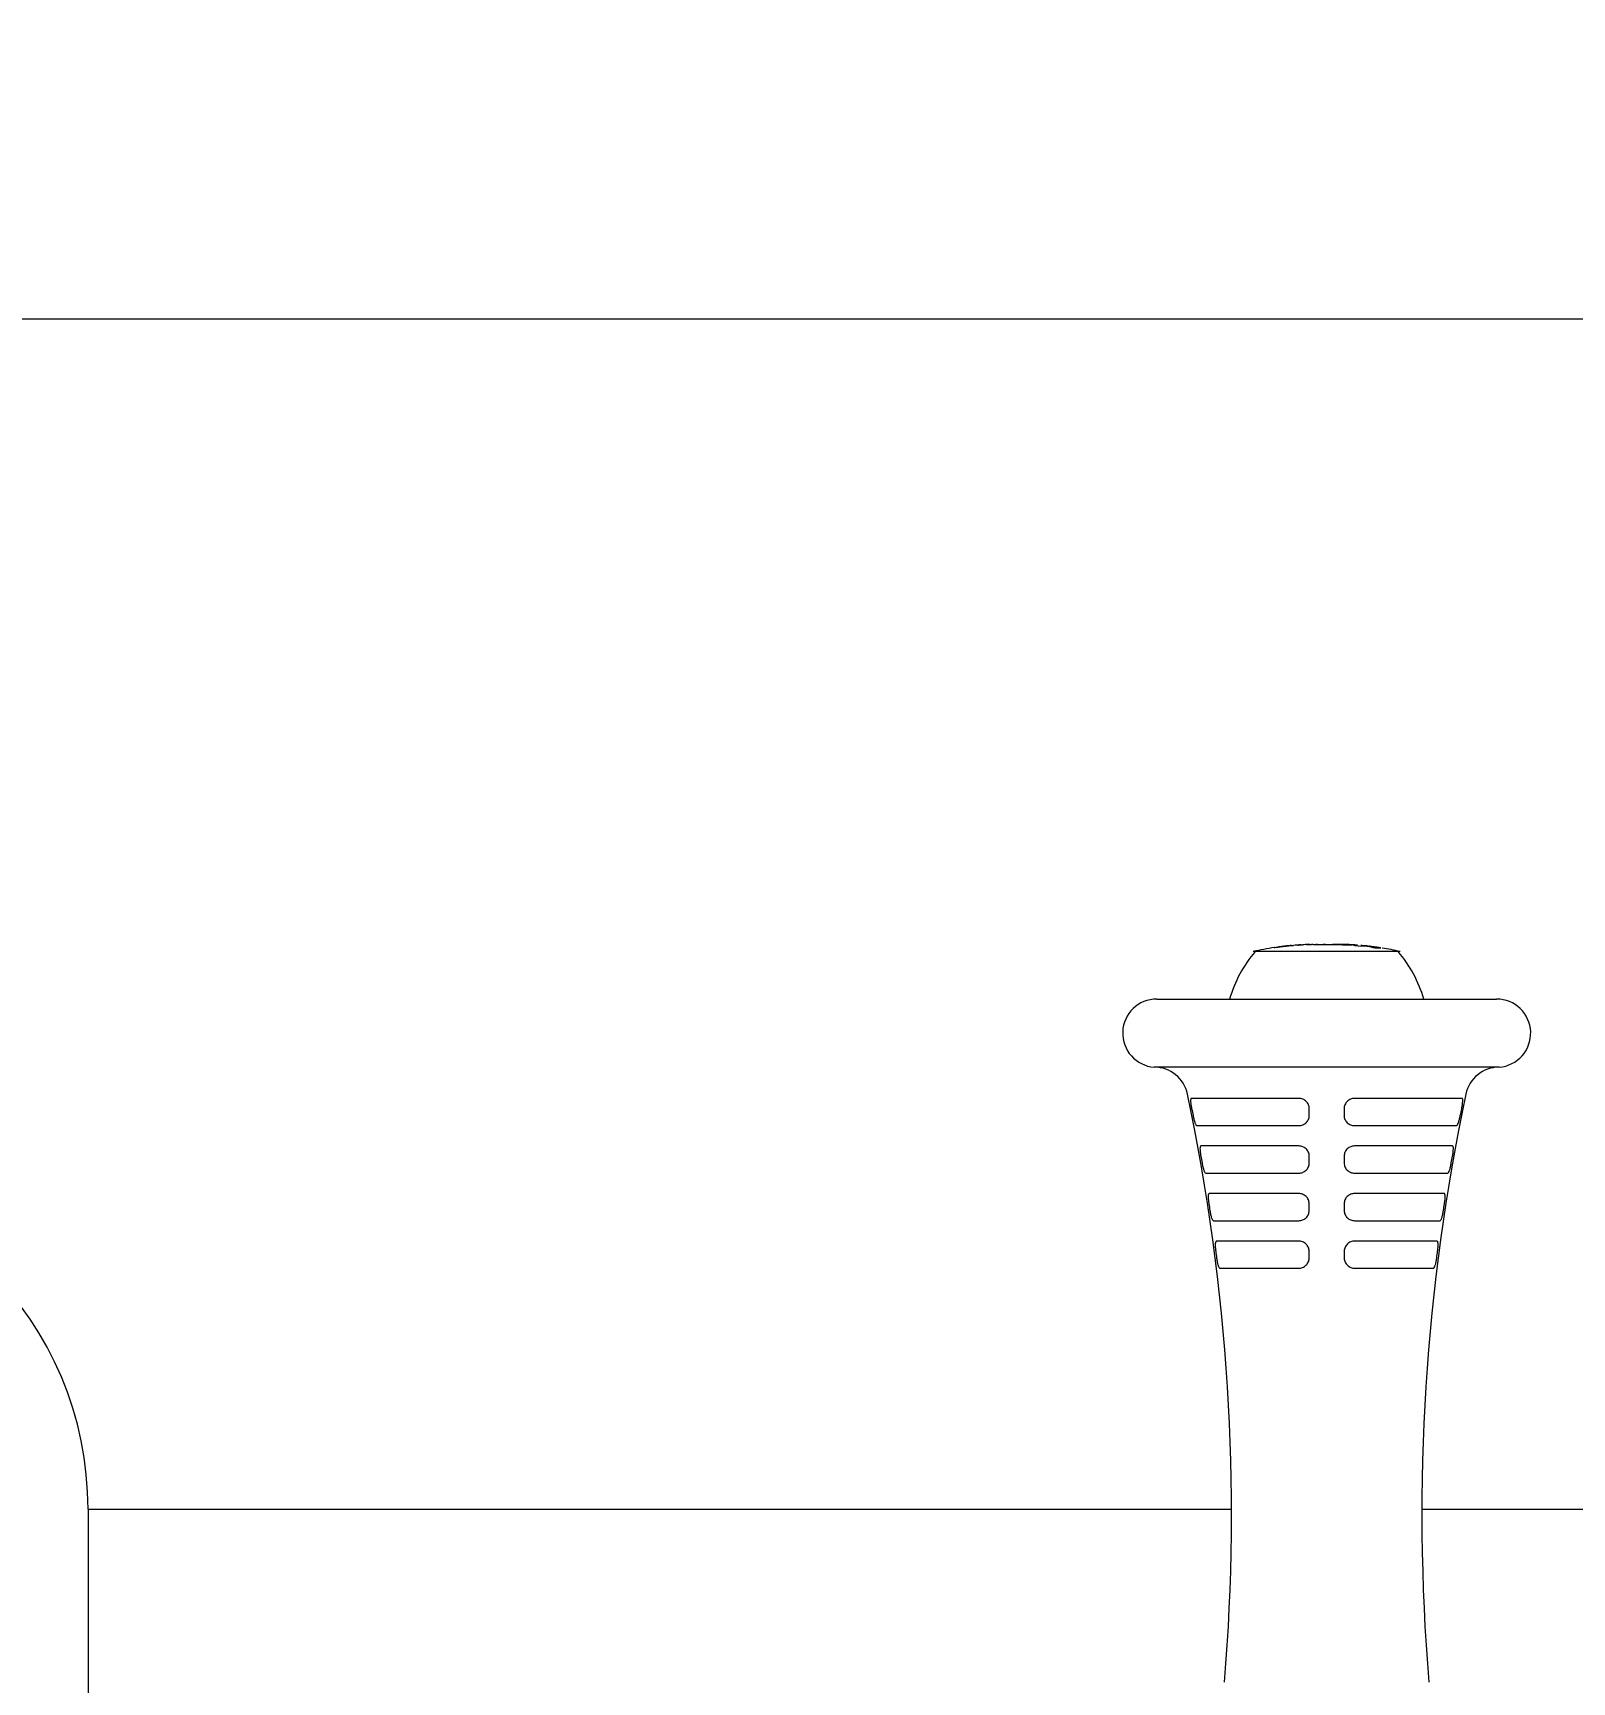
# Model space of a CAD drawing. Header units: millimetres. Extents: x -3665 to 2905, y -2435 to 1772.
# Drawn here: x -803.5 to -577.2, y 71.6 to 314.1 of the extents above; entities that cross this region are included whole.
import ezdxf

# ---------------------------------------------------------------- set-up
doc = ezdxf.new("R2010")
doc.units = ezdxf.units.MM
for name, color, linetype in [('DIKOM_ОБЪЕКТ', 7, 'Continuous'), ('DIKOM_РАЗМЕР_ЗОНА', 7, 'Continuous'), ('DIKOM_РАЗМЕР_ОБЪЕКТА', 7, 'Continuous')]:
    doc.layers.add(name, color=color, linetype=linetype)
doc.styles.add('style1', font='arialbd.ttf', dxfattribs={"width": 0.8})
doc.dimstyles.new('1-50', dxfattribs={"dimtxt": 300, "dimasz": 200, "dimexe": 100, "dimexo": 0, "dimgap": 100, "dimtad": 1, "dimtxsty": 'style1', "dimcen": 200, "dimclrd": 7, "dimclre": 7, "dimclrt": 7, "dimadec": 1, "dimazin": 2, "dimtfac": 1, "dimtmove": 0, "dimatfit": 2, "dimfxl": 0, "dimlwd": 25, "dimlwe": 18, "dimarcsym": 0})

# ---------------------------------------------------------------- blocks, each defined once
blk = doc.blocks.new('*D9')
at = {"layer": 'Defpoints', "color": 0, "transparency": 16777216}
for p in [(-1095.42, 76.98), (1404.58, 46.98), (1404.58, -853.63)]:
    blk.add_point(p, dxfattribs=at)
at = {"layer": 'DIKOM_РАЗМЕР_ОБЪЕКТА', "color": 7, "lineweight": 18, "transparency": 16777216}
for p, q in [((-1095.42, 76.98), (-1095.42, -953.63)), ((1404.58, 46.98), (1404.58, -953.63))]:
    blk.add_line(p, q, dxfattribs=at)
at = {"layer": 'DIKOM_РАЗМЕР_ОБЪЕКТА', "color": 7, "lineweight": 25, "transparency": 16777216}
blk.add_line((-895.42, -853.63), (1204.58, -853.63), dxfattribs=at)
at = {"layer": 'DIKOM_РАЗМЕР_ОБЪЕКТА', "color": 7, "transparency": 16777216}
for points in [[(-895.42, -820.3), (-895.42, -886.97), (-1095.42, -853.63)], [(1204.58, -820.3), (1204.58, -886.97), (1404.58, -853.63)]]:
    blk.add_solid(points, dxfattribs=at)
at = {"layer": 'DIKOM_РАЗМЕР_ОБЪЕКТА', "color": 7, "transparency": 16777216, "insert": (154.58, -600.46), "char_height": 300, "attachment_point": 5, "style": 'style1'}
blk.add_mtext('{\\fArial|b0|i0|c204|p34;2500}', dxfattribs=at)
blk = doc.blocks.new('*D10')
at = {"layer": 'Defpoints', "color": 0, "transparency": 16777216}
for p in [(-1511.75, 271.98), (375.7, 271.98), (184.58, -178.02)]:
    blk.add_point(p, dxfattribs=at)
at = {"layer": 'DIKOM_РАЗМЕР_ОБЪЕКТА', "color": 7, "lineweight": 25, "transparency": 16777216}
for p, q in [((-1511.75, 471.98), (-1511.75, 671.98)), ((-1511.75, -178.02), (-1511.75, 271.98)), ((-1511.75, -378.02), (-1511.75, -578.02))]:
    blk.add_line(p, q, dxfattribs=at)
at = {"layer": 'DIKOM_РАЗМЕР_ОБЪЕКТА', "color": 7, "lineweight": 18, "transparency": 16777216}
for p, q in [((375.7, 271.98), (-1611.75, 271.98)), ((184.58, -178.02), (-1611.75, -178.02))]:
    blk.add_line(p, q, dxfattribs=at)
at = {"layer": 'DIKOM_РАЗМЕР_ОБЪЕКТА', "color": 7, "transparency": 16777216}
for points in [[(-1545.09, 471.98), (-1478.42, 471.98), (-1511.75, 271.98)], [(-1545.09, -378.02), (-1478.42, -378.02), (-1511.75, -178.02)]]:
    blk.add_solid(points, dxfattribs=at)
at = {"layer": 'DIKOM_РАЗМЕР_ОБЪЕКТА', "color": 7, "transparency": 16777216, "insert": (-1764.93, 46.98), "char_height": 300, "attachment_point": 5, "rotation": 90, "style": 'style1'}
blk.add_mtext('{\\fArial|b0|i0|c204|p34;450}', dxfattribs=at)
blk = doc.blocks.new('*D11')
at = {"layer": 'Defpoints', "color": 0, "transparency": 16777216}
for p in [(-3214.86, 1771.98), (1476.47, 1771.98), (1476.47, -1678.02)]:
    blk.add_point(p, dxfattribs=at)
at = {"layer": 'DIKOM_РАЗМЕР_ЗОНА', "color": 7, "lineweight": 18, "transparency": 16777216}
for p, q in [((1476.47, 1771.98), (-3314.86, 1771.98)), ((1476.47, -1678.02), (-3314.86, -1678.02))]:
    blk.add_line(p, q, dxfattribs=at)
at = {"layer": 'DIKOM_РАЗМЕР_ЗОНА', "color": 7, "lineweight": 25, "transparency": 16777216}
blk.add_line((-3214.86, -1478.02), (-3214.86, 1571.98), dxfattribs=at)
at = {"layer": 'DIKOM_РАЗМЕР_ЗОНА', "color": 7, "transparency": 16777216}
for points in [[(-3248.19, 1571.98), (-3181.52, 1571.98), (-3214.86, 1771.98)], [(-3248.19, -1478.02), (-3181.52, -1478.02), (-3214.86, -1678.02)]]:
    blk.add_solid(points, dxfattribs=at)
at = {"layer": 'DIKOM_РАЗМЕР_ЗОНА', "color": 7, "transparency": 16777216, "insert": (-3468.13, 154.38), "char_height": 300, "attachment_point": 5, "rotation": 90, "style": 'style1'}
blk.add_mtext('{\\fArial|b0|i0|c204|p34;3450}', dxfattribs=at)

msp = doc.modelspace()

# ---------------------------------------------------------------- linework, layer by layer
at = {"layer": 'DIKOM_ОБЪЕКТ', "color": 7, "linetype": 'Continuous', "lineweight": 15}
for p, q in [((-620.98, 179.562), (-621.035, 179.557)), ((-617.079, 179.956), (-616.843, 179.972)), ((-614.632, 180.028), (-614.895, 180.028)), ((-614.728, 180.028), (-613.818, 180.028)), ((-613.803, 180.028), (-612.759, 180.028)), ((-613.456, 180.026), (-613.802, 180.027)), ((-612.756, 180.028), (-612.374, 180.028)), ((-612.374, 180.028), (-611.826, 180.028)), ((-609.556, 179.961), (-609.543, 179.963)), ((-608.777, 179.872), (-608.791, 179.873)), ((-608.653, 179.836), (-607.325, 179.782)), ((-607.2, 179.771), (-607.412, 179.784)), ((-606.986, 179.742), (-606.672, 179.604)), ((-606.389, 179.598), (-606.72, 179.708)), ((-606.38, 179.597), (-606.389, 179.598)), ((-602.501, 178.976), (-624.101, 178.976)), ((-638.288, 171.989), (-588.315, 171.989)), ((-587.947, 161.976), (-638.655, 161.976)), ((-617.4, 157.373), (-633.212, 157.373)), ((-593.39, 157.373), (-609.202, 157.373)), ((-632.386, 153.38), (-617.404, 153.38)), ((-609.198, 153.38), (-594.216, 153.38)), ((-617.408, 150.385), (-631.804, 150.385)), ((-594.798, 150.385), (-609.195, 150.385)), ((-631.077, 146.392), (-617.412, 146.392)), ((-609.19, 146.392), (-595.525, 146.392)), ((-617.416, 143.397), (-630.568, 143.397)), ((-596.034, 143.397), (-609.187, 143.397)), ((-629.938, 139.404), (-617.42, 139.404)), ((-609.182, 139.404), (-596.664, 139.404)), ((-617.423, 136.409), (-629.502, 136.409)), ((-597.1, 136.409), (-609.179, 136.409)), ((-628.969, 132.415), (-617.427, 132.415)), ((-609.175, 132.415), (-597.633, 132.415)), ((-795.42, 96.976), (-627.302, 96.976)), ((-795.42, 96.976), (-795.42, -3.024)), ((-599.3, 96.976), (908.461, 96.976))]:
    msp.add_line(p, q, dxfattribs=at)
at = {"layer": 'DIKOM_ОБЪЕКТ', "color": 7, "linetype": 'Continuous', "lineweight": 15, "flags": 128}
msp.add_lwpolyline([(-607.061, 179.756), (-607.056, 179.755), (-607.052, 179.755)], dxfattribs=at)
at = {"layer": 'DIKOM_ОБЪЕКТ', "color": 7, "linetype": 'Continuous', "lineweight": 15}
for centre, radius, start, end in [((-614.776, 138.193), 41.836, 98.52949, 102.87962), ((-614.776, 138.193), 41.836, 95.49317, 96.60485), ((-614.776, 138.193), 41.836, 93.47092, 94.66147), ((-614.776, 138.193), 41.836, 91.68595, 92.83318), ((-614.776, 138.193), 41.836, 90.71259, 91.04886), ((-611.826, 138.193), 41.836, 87.52526, 90), ((-611.826, 138.193), 41.836, 85.78926, 86.9049), ((-611.826, 138.193), 41.836, 83.94157, 85.15043), ((-611.826, 138.193), 41.836, 81.908, 82.98717), ((-611.826, 138.193), 41.836, 77.12038, 80.82585), ((-609.624, 166.816), 18.677, 139.37884, 163.93262), ((-616.978, 166.816), 18.677, 16.06738, 40.62116), ((-638.288, 166.976), 5.013, 90, 265.79753), ((-588.315, 166.976), 5.013, 274.20247, 90), ((-638.655, 156.976), 5, 11.93643, 90), ((-587.947, 156.976), 5, 90, 168.06357), ((-926.16, 96.198), 298.859, 355.27185, 11.93643), ((-300.442, 96.198), 298.859, 168.06357, 184.72815), ((-845.42, 96.976), 50, 0, 90)]:
    msp.add_arc(centre, radius, start, end, dxfattribs=at)
for points, knots in [([(-621.035, 179.557), (-620.832, 179.587), (-620.437, 179.644), (-620.041, 179.693), (-619.847, 179.717)], [0, 0, 0, 0, 0.5122659, 1, 1, 1, 1]), ([(-619.769, 179.729), (-619.889, 179.715), (-620.134, 179.685), (-620.379, 179.651), (-620.505, 179.634)], [0, 0, 0, 0, 0.4884051, 1, 1, 1, 1]), ([(-619.847, 179.717), (-619.65, 179.74), (-619.323, 179.778), (-618.855, 179.827), (-618.466, 179.865), (-618.279, 179.881), (-618.176, 179.89)], [0, 0, 0, 0, 0.320507, 0.5307548, 0.7410249, 1, 1, 1, 1]), ([(-618.465, 179.864), (-618.465, 179.864), (-618.504, 179.862), (-618.659, 179.848), (-618.901, 179.825), (-619.214, 179.792), (-619.507, 179.76), (-619.697, 179.738), (-619.769, 179.729)], [0, 0, 0, 0, 0.0012139, 0.233815, 0.4228708, 0.6129704, 0.8553598, 1, 1, 1, 1]), ([(-617.11, 179.954), (-617.126, 179.955), (-617.264, 179.964), (-617.402, 179.946), (-617.524, 179.93)], [0, 0, 0, 0, 0.1146975, 1, 1, 1, 1]), ([(-617.524, 179.93), (-617.453, 179.934), (-617.305, 179.944), (-617.157, 179.952), (-617.079, 179.956)], [0, 0, 0, 0, 0.4760716, 1, 1, 1, 1]), ([(-615.802, 180.007), (-615.839, 180.009), (-615.998, 180.018), (-616.157, 180.003), (-616.279, 179.991)], [0, 0, 0, 0, 0.2332696, 1, 1, 1, 1]), ([(-616.279, 179.991), (-616.207, 179.994), (-616.059, 179.999), (-615.911, 180.003), (-615.834, 180.005)], [0, 0, 0, 0, 0.4837275, 1, 1, 1, 1]), ([(-615.834, 180.005), (-615.776, 180.01), (-615.679, 180.019), (-615.581, 180.02), (-615.542, 180.021)], [0, 0, 0, 0, 0.5965998, 1, 1, 1, 1]), ([(-615.296, 180.023), (-614.94, 180.026), (-614.535, 180.03), (-614.13, 180.027), (-614.082, 180.026)], [0, 0, 0, 0, 0.8809304, 1, 1, 1, 1]), ([(-614.082, 180.026), (-613.978, 180.026), (-613.769, 180.027), (-613.561, 180.026), (-613.456, 180.026)], [0, 0, 0, 0, 0.4998274, 1, 1, 1, 1]), ([(-612.763, 180.028), (-612.685, 180.027), (-612.529, 180.027), (-612.091, 180.017), (-611.747, 180.009), (-611.573, 180.004)], [0, 0, 0, 0, 0.3317203, 0.6612063, 1, 1, 1, 1]), ([(-611.483, 180.012), (-611.63, 180.015), (-611.9, 180.021), (-612.214, 180.027), (-612.395, 180.029), (-612.457, 180.028), (-612.44, 180.027), (-612.437, 180.027)], [0, 0, 0, 0, 0.2743091, 0.5058181, 0.7373595, 0.9561335, 1, 1, 1, 1]), ([(-611.573, 180.004), (-611.366, 179.999), (-610.985, 179.988), (-610.447, 179.974), (-610.017, 179.965), (-609.702, 179.96), (-609.604, 179.96), (-609.556, 179.961)], [0, 0, 0, 0, 0.2252873, 0.412934, 0.6000845, 0.8000746, 1, 1, 1, 1]), ([(-610, 179.984), (-610.058, 179.984), (-610.151, 179.983), (-610.469, 179.988), (-610.823, 179.996), (-611.18, 180.005), (-611.398, 180.01), (-611.483, 180.012)], [0, 0, 0, 0, 0.3018484, 0.4914057, 0.681088, 0.8764323, 1, 1, 1, 1]), ([(-609.966, 179.986), (-609.962, 179.985), (-609.944, 179.984), (-609.976, 179.984), (-610, 179.984)], [0, 0, 0, 0, 0.2185126, 1, 1, 1, 1]), ([(-609.535, 179.966), (-609.584, 179.968), (-609.664, 179.972), (-609.874, 179.98), (-609.954, 179.983)], [0, 0, 0, 0, 0.6185909, 1, 1, 1, 1]), ([(-608.755, 179.91), (-608.83, 179.916), (-609.026, 179.933), (-609.223, 179.909), (-609.345, 179.894)], [0, 0, 0, 0, 0.379297, 1, 1, 1, 1]), ([(-609.345, 179.894), (-609.226, 179.885), (-608.996, 179.867), (-608.765, 179.846), (-608.653, 179.836)], [0, 0, 0, 0, 0.5130717, 1, 1, 1, 1]), ([(-607.325, 179.782), (-607.28, 179.777), (-607.211, 179.771), (-607.122, 179.762), (-607.081, 179.758), (-607.061, 179.756)], [0, 0, 0, 0, 0.4997444, 0.7497682, 1, 1, 1, 1]), ([(-607.052, 179.755), (-607.041, 179.753), (-607.026, 179.751), (-607.003, 179.746), (-606.991, 179.743), (-606.986, 179.742)], [0, 0, 0, 0, 0.4999551, 0.7499735, 1, 1, 1, 1]), ([(-606.751, 179.719), (-606.826, 179.728), (-606.922, 179.739), (-607.017, 179.75), (-607.038, 179.752)], [0, 0, 0, 0, 0.7869109, 1, 1, 1, 1]), ([(-606.672, 179.604), (-606.579, 179.591), (-606.373, 179.561), (-606.168, 179.529), (-606.056, 179.512)], [0, 0, 0, 0, 0.4560331, 1, 1, 1, 1]), ([(-605.768, 179.587), (-605.87, 179.599), (-606.074, 179.623), (-606.278, 179.606), (-606.38, 179.597)], [0, 0, 0, 0, 0.5001774, 1, 1, 1, 1]), ([(-606.056, 179.512), (-605.934, 179.528), (-605.69, 179.561), (-605.446, 179.534), (-605.324, 179.52)], [0, 0, 0, 0, 0.5001556, 1, 1, 1, 1]), ([(-605.324, 179.52), (-605.407, 179.533), (-605.555, 179.556), (-605.703, 179.578), (-605.768, 179.587)], [0, 0, 0, 0, 0.5631249, 1, 1, 1, 1]), ([(-633.212, 157.373), (-633.252, 157.373), (-633.282, 157.336), (-633.316, 157.189), (-633.32, 157.078), (-633.309, 156.87), (-633.302, 156.793), (-633.284, 156.629), (-633.273, 156.543), (-633.245, 156.36), (-633.229, 156.264), (-633.195, 156.072), (-633.176, 155.975), (-633.155, 155.876)], [0, 0, 0, 0, 0.25, 0.25, 0.5, 0.5, 0.625, 0.625, 0.75, 0.75, 0.875, 0.875, 1, 1, 1, 1]), ([(-615.864, 155.876), (-615.864, 155.975), (-615.874, 156.073), (-615.913, 156.266), (-615.943, 156.362), (-616.06, 156.634), (-616.176, 156.802), (-616.391, 157.01), (-616.47, 157.073), (-616.639, 157.181), (-616.727, 157.226), (-616.912, 157.3), (-617.009, 157.328), (-617.203, 157.364), (-617.301, 157.373), (-617.4, 157.373)], [0, 0, 0, 0, 0.125, 0.125, 0.25, 0.25, 0.5, 0.5, 0.625, 0.625, 0.75, 0.75, 0.875, 0.875, 1, 1, 1, 1]), ([(-609.202, 157.373), (-609.4, 157.373), (-609.599, 157.336), (-609.968, 157.189), (-610.141, 157.078), (-610.356, 156.87), (-610.421, 156.793), (-610.534, 156.629), (-610.582, 156.543), (-610.66, 156.36), (-610.689, 156.264), (-610.729, 156.072), (-610.738, 155.975), (-610.738, 155.876)], [0, 0, 0, 0, 0.25, 0.25, 0.5, 0.5, 0.625, 0.625, 0.75, 0.75, 0.875, 0.875, 1, 1, 1, 1]), ([(-593.447, 155.876), (-593.426, 155.975), (-593.408, 156.073), (-593.373, 156.266), (-593.357, 156.362), (-593.316, 156.634), (-593.297, 156.802), (-593.286, 157.01), (-593.285, 157.073), (-593.289, 157.181), (-593.295, 157.226), (-593.312, 157.3), (-593.324, 157.328), (-593.353, 157.364), (-593.37, 157.373), (-593.39, 157.373)], [0, 0, 0, 0, 0.125, 0.125, 0.25, 0.25, 0.5, 0.5, 0.625, 0.625, 0.75, 0.75, 0.875, 0.875, 1, 1, 1, 1]), ([(-632.952, 154.878), (-632.911, 154.676), (-632.866, 154.476), (-632.795, 154.204), (-632.771, 154.117), (-632.722, 153.954), (-632.697, 153.879), (-632.648, 153.742), (-632.622, 153.68), (-632.573, 153.574), (-632.549, 153.529), (-632.476, 153.418), (-632.43, 153.38), (-632.386, 153.38)], [0, 0, 0, 0, 0.25, 0.25, 0.375, 0.375, 0.5, 0.5, 0.625, 0.625, 0.75, 0.75, 1, 1, 1, 1]), ([(-617.404, 153.38), (-617.203, 153.38), (-617.004, 153.419), (-616.637, 153.565), (-616.466, 153.675), (-616.252, 153.88), (-616.187, 153.956), (-616.073, 154.119), (-616.025, 154.205), (-615.946, 154.387), (-615.916, 154.484), (-615.875, 154.678), (-615.865, 154.777), (-615.864, 154.878)], [0, 0, 0, 0, 0.25, 0.25, 0.5, 0.5, 0.625, 0.625, 0.75, 0.75, 0.875, 0.875, 1, 1, 1, 1]), ([(-610.738, 154.878), (-610.738, 154.676), (-610.695, 154.476), (-610.577, 154.204), (-610.527, 154.117), (-610.414, 153.954), (-610.349, 153.879), (-610.207, 153.742), (-610.127, 153.68), (-609.961, 153.574), (-609.873, 153.529), (-609.596, 153.418), (-609.399, 153.38), (-609.198, 153.38)], [0, 0, 0, 0, 0.25, 0.25, 0.375, 0.375, 0.5, 0.5, 0.625, 0.625, 0.75, 0.75, 1, 1, 1, 1]), ([(-594.216, 153.38), (-594.172, 153.38), (-594.125, 153.419), (-594.029, 153.565), (-593.979, 153.675), (-593.905, 153.88), (-593.88, 153.956), (-593.831, 154.119), (-593.807, 154.205), (-593.76, 154.387), (-593.736, 154.484), (-593.692, 154.678), (-593.671, 154.777), (-593.65, 154.878)], [0, 0, 0, 0, 0.25, 0.25, 0.5, 0.5, 0.625, 0.625, 0.75, 0.75, 0.875, 0.875, 1, 1, 1, 1]), ([(-631.804, 150.385), (-631.848, 150.385), (-631.882, 150.348), (-631.924, 150.202), (-631.933, 150.092), (-631.93, 149.885), (-631.926, 149.808), (-631.913, 149.644), (-631.904, 149.557), (-631.882, 149.374), (-631.869, 149.278), (-631.839, 149.085), (-631.823, 148.987), (-631.805, 148.888)], [0, 0, 0, 0, 0.25, 0.25, 0.5, 0.5, 0.625, 0.625, 0.75, 0.75, 0.875, 0.875, 1, 1, 1, 1]), ([(-615.869, 148.888), (-615.869, 148.987), (-615.879, 149.085), (-615.919, 149.28), (-615.949, 149.376), (-616.066, 149.649), (-616.184, 149.817), (-616.399, 150.024), (-616.48, 150.086), (-616.648, 150.194), (-616.736, 150.239), (-616.922, 150.312), (-617.018, 150.34), (-617.211, 150.376), (-617.309, 150.385), (-617.408, 150.385)], [0, 0, 0, 0, 0.125, 0.125, 0.25, 0.25, 0.5, 0.5, 0.625, 0.625, 0.75, 0.75, 0.875, 0.875, 1, 1, 1, 1]), ([(-609.195, 150.385), (-609.392, 150.385), (-609.59, 150.348), (-609.959, 150.202), (-610.132, 150.092), (-610.347, 149.885), (-610.414, 149.808), (-610.527, 149.644), (-610.575, 149.557), (-610.654, 149.374), (-610.684, 149.278), (-610.723, 149.085), (-610.733, 148.987), (-610.733, 148.888)], [0, 0, 0, 0, 0.25, 0.25, 0.5, 0.5, 0.625, 0.625, 0.75, 0.75, 0.875, 0.875, 1, 1, 1, 1]), ([(-594.797, 148.888), (-594.779, 148.987), (-594.763, 149.085), (-594.733, 149.28), (-594.72, 149.376), (-594.687, 149.649), (-594.673, 149.817), (-594.67, 150.024), (-594.672, 150.086), (-594.681, 150.194), (-594.689, 150.239), (-594.71, 150.312), (-594.724, 150.34), (-594.757, 150.376), (-594.776, 150.385), (-594.798, 150.385)], [0, 0, 0, 0, 0.125, 0.125, 0.25, 0.25, 0.5, 0.5, 0.625, 0.625, 0.75, 0.75, 0.875, 0.875, 1, 1, 1, 1]), ([(-631.626, 147.889), (-631.59, 147.686), (-631.549, 147.486), (-631.484, 147.214), (-631.461, 147.126), (-631.414, 146.963), (-631.391, 146.888), (-631.343, 146.752), (-631.318, 146.69), (-631.27, 146.584), (-631.245, 146.539), (-631.172, 146.429), (-631.123, 146.392), (-631.077, 146.392)], [0, 0, 0, 0, 0.25, 0.25, 0.375, 0.375, 0.5, 0.5, 0.625, 0.625, 0.75, 0.75, 1, 1, 1, 1]), ([(-617.412, 146.392), (-617.212, 146.392), (-617.013, 146.43), (-616.646, 146.576), (-616.475, 146.684), (-616.26, 146.889), (-616.194, 146.965), (-616.08, 147.128), (-616.032, 147.214), (-615.952, 147.397), (-615.921, 147.494), (-615.88, 147.688), (-615.869, 147.788), (-615.869, 147.889)], [0, 0, 0, 0, 0.25, 0.25, 0.5, 0.5, 0.625, 0.625, 0.75, 0.75, 0.875, 0.875, 1, 1, 1, 1]), ([(-610.733, 147.889), (-610.733, 147.686), (-610.689, 147.486), (-610.57, 147.214), (-610.521, 147.126), (-610.406, 146.963), (-610.342, 146.888), (-610.198, 146.752), (-610.119, 146.69), (-609.952, 146.584), (-609.864, 146.539), (-609.587, 146.429), (-609.391, 146.392), (-609.19, 146.392)], [0, 0, 0, 0, 0.25, 0.25, 0.375, 0.375, 0.5, 0.5, 0.625, 0.625, 0.75, 0.75, 1, 1, 1, 1]), ([(-595.525, 146.392), (-595.479, 146.392), (-595.43, 146.43), (-595.332, 146.576), (-595.283, 146.684), (-595.211, 146.889), (-595.187, 146.965), (-595.141, 147.128), (-595.118, 147.214), (-595.075, 147.397), (-595.053, 147.494), (-595.013, 147.688), (-594.994, 147.788), (-594.976, 147.889)], [0, 0, 0, 0, 0.25, 0.25, 0.5, 0.5, 0.625, 0.625, 0.75, 0.75, 0.875, 0.875, 1, 1, 1, 1]), ([(-630.568, 143.397), (-630.615, 143.397), (-630.652, 143.36), (-630.704, 143.215), (-630.718, 143.106), (-630.723, 142.899), (-630.721, 142.822), (-630.714, 142.658), (-630.708, 142.571), (-630.691, 142.388), (-630.68, 142.291), (-630.656, 142.098), (-630.642, 141.999), (-630.626, 141.899)], [0, 0, 0, 0, 0.25, 0.25, 0.5, 0.5, 0.625, 0.625, 0.75, 0.75, 0.875, 0.875, 1, 1, 1, 1]), ([(-615.874, 141.899), (-615.874, 142.099), (-615.915, 142.298), (-616.073, 142.663), (-616.191, 142.831), (-616.408, 143.038), (-616.489, 143.1), (-616.657, 143.207), (-616.746, 143.252), (-616.931, 143.324), (-617.027, 143.352), (-617.22, 143.388), (-617.317, 143.397), (-617.416, 143.397)], [0, 0, 0, 0, 0.25, 0.25, 0.5, 0.5, 0.625, 0.625, 0.75, 0.75, 0.875, 0.875, 1, 1, 1, 1]), ([(-609.187, 143.397), (-609.383, 143.397), (-609.581, 143.36), (-609.949, 143.215), (-610.123, 143.106), (-610.339, 142.899), (-610.406, 142.822), (-610.52, 142.658), (-610.569, 142.571), (-610.648, 142.388), (-610.678, 142.291), (-610.718, 142.098), (-610.729, 141.999), (-610.728, 141.899)], [0, 0, 0, 0, 0.25, 0.25, 0.5, 0.5, 0.625, 0.625, 0.75, 0.75, 0.875, 0.875, 1, 1, 1, 1]), ([(-595.976, 141.899), (-595.945, 142.099), (-595.919, 142.298), (-595.886, 142.663), (-595.878, 142.831), (-595.883, 143.038), (-595.887, 143.1), (-595.901, 143.207), (-595.911, 143.252), (-595.937, 143.324), (-595.953, 143.352), (-595.99, 143.388), (-596.01, 143.397), (-596.034, 143.397)], [0, 0, 0, 0, 0.25, 0.25, 0.5, 0.5, 0.625, 0.625, 0.75, 0.75, 0.875, 0.875, 1, 1, 1, 1]), ([(-630.472, 140.901), (-630.44, 140.697), (-630.404, 140.497), (-630.343, 140.223), (-630.322, 140.135), (-630.278, 139.972), (-630.256, 139.898), (-630.209, 139.761), (-630.185, 139.7), (-630.137, 139.594), (-630.113, 139.549), (-630.038, 139.441), (-629.988, 139.404), (-629.938, 139.404)], [0, 0, 0, 0, 0.25, 0.25, 0.375, 0.375, 0.5, 0.5, 0.625, 0.625, 0.75, 0.75, 1, 1, 1, 1]), ([(-617.42, 139.404), (-617.22, 139.404), (-617.022, 139.441), (-616.655, 139.586), (-616.484, 139.694), (-616.268, 139.898), (-616.202, 139.975), (-616.087, 140.137), (-616.038, 140.224), (-615.957, 140.407), (-615.926, 140.504), (-615.885, 140.699), (-615.874, 140.799), (-615.874, 140.901)], [0, 0, 0, 0, 0.25, 0.25, 0.5, 0.5, 0.625, 0.625, 0.75, 0.75, 0.875, 0.875, 1, 1, 1, 1]), ([(-610.728, 140.901), (-610.728, 140.697), (-610.684, 140.497), (-610.564, 140.223), (-610.514, 140.135), (-610.399, 139.972), (-610.334, 139.898), (-610.189, 139.761), (-610.11, 139.7), (-609.943, 139.594), (-609.855, 139.549), (-609.577, 139.441), (-609.382, 139.404), (-609.182, 139.404)], [0, 0, 0, 0, 0.25, 0.25, 0.375, 0.375, 0.5, 0.5, 0.625, 0.625, 0.75, 0.75, 1, 1, 1, 1]), ([(-596.664, 139.404), (-596.614, 139.404), (-596.564, 139.441), (-596.465, 139.586), (-596.416, 139.694), (-596.346, 139.898), (-596.323, 139.975), (-596.28, 140.137), (-596.259, 140.224), (-596.218, 140.407), (-596.199, 140.504), (-596.163, 140.699), (-596.146, 140.799), (-596.131, 140.901)], [0, 0, 0, 0, 0.25, 0.25, 0.5, 0.5, 0.625, 0.625, 0.75, 0.75, 0.875, 0.875, 1, 1, 1, 1]), ([(-629.502, 136.409), (-629.552, 136.409), (-629.593, 136.372), (-629.653, 136.228), (-629.673, 136.119), (-629.685, 135.913), (-629.686, 135.836), (-629.684, 135.672), (-629.681, 135.585), (-629.669, 135.402), (-629.661, 135.305), (-629.642, 135.11), (-629.63, 135.011), (-629.617, 134.911)], [0, 0, 0, 0, 0.25, 0.25, 0.5, 0.5, 0.625, 0.625, 0.75, 0.75, 0.875, 0.875, 1, 1, 1, 1]), ([(-615.878, 134.911), (-615.878, 135.112), (-615.921, 135.312), (-616.08, 135.677), (-616.199, 135.846), (-616.417, 136.052), (-616.497, 136.114), (-616.666, 136.22), (-616.754, 136.265), (-616.939, 136.337), (-617.036, 136.364), (-617.228, 136.4), (-617.325, 136.409), (-617.423, 136.409)], [0, 0, 0, 0, 0.25, 0.25, 0.5, 0.5, 0.625, 0.625, 0.75, 0.75, 0.875, 0.875, 1, 1, 1, 1]), ([(-609.179, 136.409), (-609.375, 136.409), (-609.572, 136.372), (-609.941, 136.228), (-610.114, 136.119), (-610.331, 135.913), (-610.398, 135.836), (-610.514, 135.672), (-610.562, 135.585), (-610.642, 135.402), (-610.673, 135.305), (-610.714, 135.11), (-610.724, 135.011), (-610.724, 134.911)], [0, 0, 0, 0, 0.25, 0.25, 0.5, 0.5, 0.625, 0.625, 0.75, 0.75, 0.875, 0.875, 1, 1, 1, 1]), ([(-596.985, 134.911), (-596.959, 135.112), (-596.939, 135.312), (-596.916, 135.677), (-596.913, 135.846), (-596.925, 136.052), (-596.932, 136.114), (-596.952, 136.22), (-596.964, 136.265), (-596.994, 136.337), (-597.012, 136.364), (-597.052, 136.4), (-597.075, 136.409), (-597.1, 136.409)], [0, 0, 0, 0, 0.25, 0.25, 0.5, 0.5, 0.625, 0.625, 0.75, 0.75, 0.875, 0.875, 1, 1, 1, 1]), ([(-629.486, 133.913), (-629.46, 133.708), (-629.427, 133.507), (-629.372, 133.233), (-629.352, 133.144), (-629.311, 132.982), (-629.29, 132.907), (-629.245, 132.771), (-629.222, 132.709), (-629.174, 132.604), (-629.149, 132.56), (-629.074, 132.452), (-629.022, 132.415), (-628.969, 132.415)], [0, 0, 0, 0, 0.25, 0.25, 0.375, 0.375, 0.5, 0.5, 0.625, 0.625, 0.75, 0.75, 1, 1, 1, 1]), ([(-617.427, 132.415), (-617.229, 132.415), (-617.031, 132.453), (-616.664, 132.596), (-616.492, 132.704), (-616.275, 132.908), (-616.209, 132.984), (-616.093, 133.147), (-616.044, 133.234), (-615.963, 133.417), (-615.932, 133.514), (-615.89, 133.711), (-615.879, 133.811), (-615.879, 133.913)], [0, 0, 0, 0, 0.25, 0.25, 0.5, 0.5, 0.625, 0.625, 0.75, 0.75, 0.875, 0.875, 1, 1, 1, 1]), ([(-610.723, 133.913), (-610.723, 133.708), (-610.679, 133.507), (-610.558, 133.233), (-610.507, 133.144), (-610.392, 132.982), (-610.326, 132.907), (-610.181, 132.771), (-610.101, 132.709), (-609.934, 132.604), (-609.846, 132.56), (-609.569, 132.452), (-609.374, 132.415), (-609.175, 132.415)], [0, 0, 0, 0, 0.25, 0.25, 0.375, 0.375, 0.5, 0.5, 0.625, 0.625, 0.75, 0.75, 1, 1, 1, 1]), ([(-597.633, 132.415), (-597.58, 132.415), (-597.528, 132.453), (-597.428, 132.596), (-597.379, 132.704), (-597.312, 132.908), (-597.29, 132.984), (-597.249, 133.147), (-597.23, 133.234), (-597.193, 133.417), (-597.175, 133.514), (-597.144, 133.711), (-597.129, 133.811), (-597.116, 133.913)], [0, 0, 0, 0, 0.25, 0.25, 0.5, 0.5, 0.625, 0.625, 0.75, 0.75, 0.875, 0.875, 1, 1, 1, 1])]:
    msp.add_open_spline(points, degree=3, knots=knots, dxfattribs=at)
for points in [[(-633.155, 155.876), (-633.087, 155.543), (-633.019, 155.211), (-632.952, 154.878)], [(-615.864, 154.878), (-615.864, 155.211), (-615.864, 155.543), (-615.864, 155.876)], [(-610.738, 155.876), (-610.738, 155.543), (-610.738, 155.211), (-610.738, 154.878)], [(-593.65, 154.878), (-593.583, 155.211), (-593.515, 155.543), (-593.447, 155.876)], [(-631.805, 148.888), (-631.745, 148.555), (-631.685, 148.222), (-631.626, 147.889)], [(-615.869, 147.889), (-615.869, 148.222), (-615.869, 148.555), (-615.869, 148.888)], [(-610.733, 148.888), (-610.733, 148.555), (-610.733, 148.222), (-610.733, 147.889)], [(-594.976, 147.889), (-594.917, 148.222), (-594.857, 148.555), (-594.797, 148.888)], [(-630.626, 141.899), (-630.574, 141.567), (-630.522, 141.234), (-630.472, 140.901)], [(-615.874, 140.901), (-615.874, 141.234), (-615.874, 141.567), (-615.874, 141.899)], [(-610.728, 141.899), (-610.728, 141.567), (-610.728, 141.234), (-610.728, 140.901)], [(-596.131, 140.901), (-596.08, 141.234), (-596.028, 141.567), (-595.976, 141.899)], [(-629.617, 134.911), (-629.573, 134.578), (-629.529, 134.246), (-629.486, 133.913)], [(-615.879, 133.913), (-615.879, 134.246), (-615.879, 134.578), (-615.878, 134.911)], [(-610.724, 134.911), (-610.723, 134.578), (-610.723, 134.246), (-610.723, 133.913)], [(-597.116, 133.913), (-597.073, 134.246), (-597.029, 134.578), (-596.985, 134.911)]]:
    msp.add_open_spline(points, degree=3, dxfattribs=at)

# ---------------------------------------------------------------- dimensions: what is measured, and where the dimension line sits
at = {"layer": 'DIKOM_РАЗМЕР_ЗОНА'}
dim = msp.add_linear_dim(base=(-3214.857, 1771.976), p1=(1476.469, -1678.024), p2=(1476.469, 1771.976), angle=90, text='{\\fArial|b0|i0|c204|p34;<>}', dimstyle='1-50', dxfattribs=at)
dim.commit()
dim.dimension.update_dxf_attribs({"geometry": '*D11', "text_midpoint": (-3214.857, 154.378), "dimtype": 160})
at = {"layer": 'DIKOM_РАЗМЕР_ОБЪЕКТА'}
dim = msp.add_linear_dim(base=(-1511.755, 271.976), p1=(184.58, -178.024), p2=(375.701, 271.976), angle=90, text='{\\fArial|b0|i0|c204|p34;450}', dimstyle='1-50', dxfattribs=at)
dim.commit()
dim.dimension.update_dxf_attribs({"geometry": '*D10', "text_midpoint": (-1511.755, 46.976), "dimtype": 160})
dim = msp.add_linear_dim(base=(1404.58, -853.633), p1=(-1095.42, 76.976), p2=(1404.58, 46.976), text='{\\fArial|b0|i0|c204|p34;2500}', dimstyle='1-50', dxfattribs=at)
dim.commit()
dim.dimension.update_dxf_attribs({"geometry": '*D9', "text_midpoint": (154.58, -853.633), "dimtype": 160})

doc.saveas('drawing.dxf')
